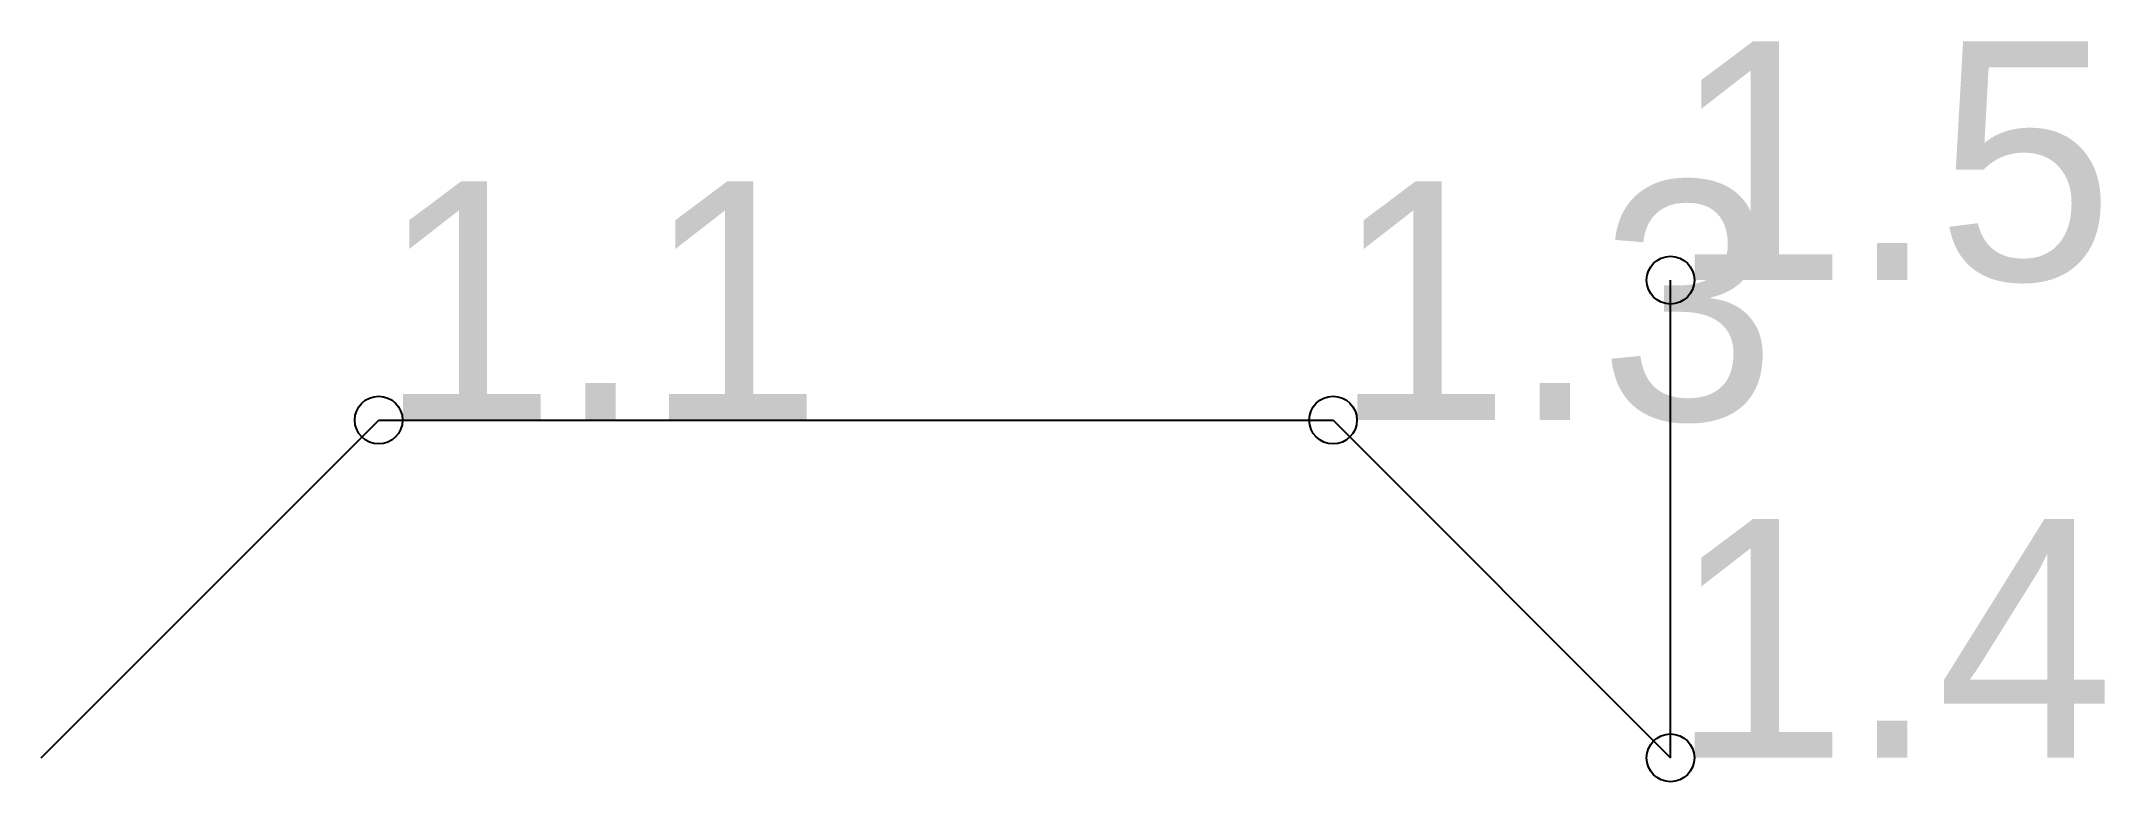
# Model space of a CAD drawing. Header units: millimetres. Extents: x 0 to 8.65, y -0.1 to 3.
import ezdxf

# ---------------------------------------------------------------- set-up
doc = ezdxf.new("R2010")
doc.units = ezdxf.units.MM

msp = doc.modelspace()

# ---------------------------------------------------------------- linework, layer by layer
at = {"layer": 'Shots', "color": 1}
for p, q in [((6.828, 0), (6.828, 2)), ((0, 0), (1.414, 1.414)), ((1.414, 1.414), (5.414, 1.414)), ((1.414, 1.414), (1.414, 1.414)), ((5.414, 1.414), (6.828, 0))]:
    msp.add_line(p, q, dxfattribs=at)
for centre in [(6.828, 2), (1.414, 1.414), (1.414, 1.414), (5.414, 1.414), (6.828, 0)]:
    msp.add_circle(centre, 0.1, dxfattribs=at)
at = {"layer": 'XSect', "color": 1}
msp.add_line((6.828, 0), (6.828, 1.4), dxfattribs=at)

# ---------------------------------------------------------------- texts
at = {"layer": 'Label'}
for s, p in [('1.5', (6.828, 2)), ('1.3', (5.414, 1.414)), ('1.1', (1.414, 1.414)), ('1.4', (6.828, 0))]:
    msp.add_text(s, height=1, dxfattribs=at).set_placement(p)

doc.saveas('drawing.dxf')
